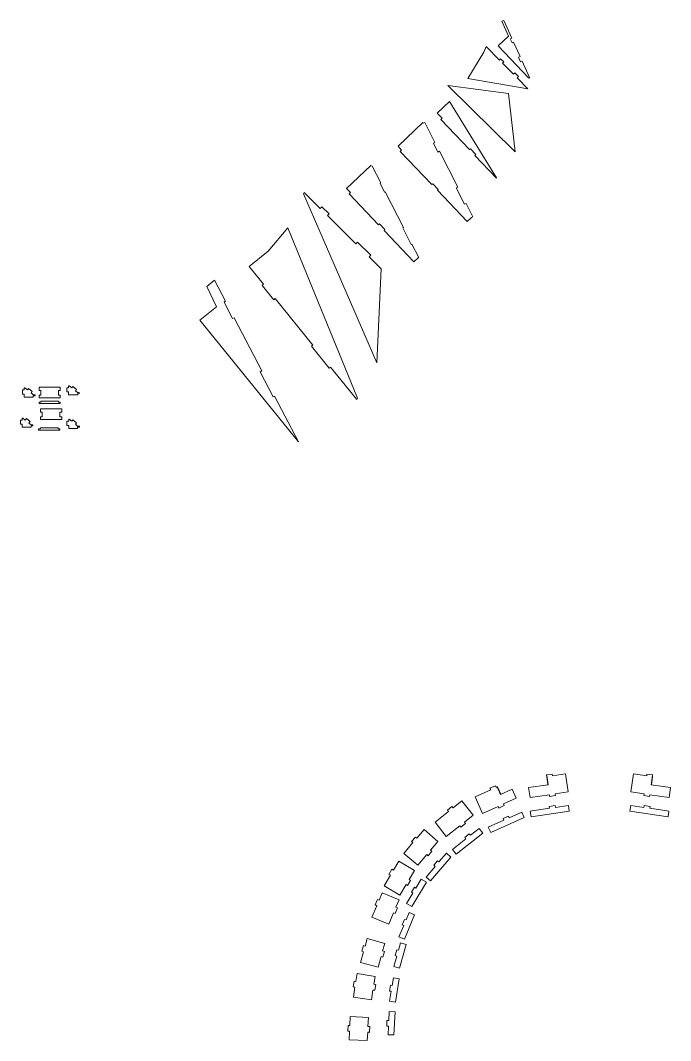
# Model space of a CAD drawing. Header units: millimetres. Extents: x -2136 to 2622, y -2915 to 1925.
# Drawn here: x -893 to 211, y 156 to 1889 of the extents above; entities that cross this region are included whole.
import ezdxf

# ---------------------------------------------------------------- set-up
doc = ezdxf.new("R2010")
doc.units = ezdxf.units.MM

msp = doc.modelspace()

# ---------------------------------------------------------------- linework, layer by layer
at = {"color": 7, "linetype": 'Continuous', "lineweight": 15}
for p, q in [((-72.4, 1889.3), (-75.9, 1887.8)), ((-75.9, 1887.8), (-64.5, 1862.5)), ((-58.8, 1859.3), (-72.4, 1889.3)), ((-64.5, 1862.5), (-81.8, 1846)), ((-61.6, 1858), (-58.8, 1859.3)), ((-58.4, 1851), (-61.6, 1858)), ((-106.4, 1835.3), (-102.5, 1844.8)), ((-102.5, 1844.8), (-80, 1822)), ((-29.8, 1791.4), (-81.8, 1846)), ((-55.7, 1852.2), (-58.4, 1851)), ((-44.8, 1828.2), (-55.7, 1852.2)), ((-133.3, 1790.5), (-106.4, 1835.3)), ((-80, 1822), (-77.8, 1824.3)), ((-77.8, 1824.3), (-72.4, 1818.8)), ((-47.5, 1826.9), (-44.8, 1828.2)), ((-44, 1819), (-47.5, 1826.9)), ((-41.2, 1820.3), (-44, 1819)), ((-28.7, 1792.5), (-41.2, 1820.3)), ((-72.4, 1818.8), (-74.6, 1816.5)), ((-74.6, 1816.5), (-56.1, 1797.7)), ((-31.7, 1773), (-133.3, 1790.5)), ((-56.1, 1797.7), (-53.8, 1800)), ((-53.8, 1800), (-47.7, 1793.8)), ((-47.7, 1793.8), (-50, 1791.6)), ((-50, 1791.6), (-31.7, 1773)), ((-28.7, 1792.5), (-29.8, 1791.4)), ((-64.5, 1764.9), (-167.5, 1778.9)), ((-167.5, 1778.9), (-53.3, 1665.8)), ((-185.5, 1731.9), (-164.6, 1751.8)), ((-164.6, 1751.8), (-84.6, 1621.8)), ((-53.3, 1665.8), (-64.5, 1764.9)), ((-177.1, 1723.1), (-185.5, 1731.9)), ((-179.4, 1720.8), (-177.1, 1723.1)), ((-130.7, 1669.7), (-179.4, 1720.8)), ((-209.9, 1715.8), (-252.1, 1675.6)), ((-209.3, 1714.6), (-209.9, 1715.8)), ((-206.6, 1716), (-209.3, 1714.6)), ((-206.6, 1716), (-189.3, 1682.1)), ((-189.3, 1682.1), (-192, 1680.7)), ((-245.9, 1669.1), (-252.1, 1675.6)), ((-248.3, 1666.8), (-245.9, 1669.1)), ((-194.5, 1610.4), (-248.3, 1666.8)), ((-184.3, 1665.6), (-192, 1680.7)), ((-181.6, 1666.9), (-184.3, 1665.6)), ((-181.6, 1666.9), (-150.6, 1606.2)), ((-130.7, 1669.7), (-129.1, 1671.2)), ((-129.1, 1671.2), (-119.8, 1661.5)), ((-119.8, 1661.5), (-121.4, 1660)), ((-84.8, 1621.5), (-121.4, 1660)), ((-298.5, 1642.9), (-339.6, 1603.8)), ((-296, 1641.5), (-298.5, 1642.9)), ((-281.5, 1613.1), (-296, 1641.5)), ((-282.5, 1612.6), (-281.5, 1613.1)), ((-274.8, 1597.4), (-282.5, 1612.6)), ((-84.6, 1621.8), (-84.8, 1621.5)), ((-412.8, 1594.5), (-411.3, 1596.8)), ((-411.3, 1596.8), (-384.1, 1569.8)), ((-339.6, 1603.8), (-332.9, 1596.7)), ((-332.9, 1596.7), (-335, 1594.6)), ((-273.8, 1598), (-274.8, 1597.4)), ((-242.8, 1537.2), (-273.8, 1598)), ((-192.9, 1611.9), (-194.5, 1610.4)), ((-183.7, 1602.2), (-192.9, 1611.9)), ((-185.3, 1600.7), (-183.7, 1602.2)), ((-134.6, 1547.5), (-185.3, 1600.7)), ((-150.6, 1606.2), (-153.3, 1604.9)), ((-139, 1576.9), (-153.3, 1604.9)), ((-288.1, 1307.2), (-412.8, 1594.5)), ((-335, 1594.6), (-285.1, 1542.2)), ((-136.3, 1578.2), (-139, 1576.9)), ((-136.3, 1578.2), (-124.8, 1555.7)), ((-384.1, 1569.8), (-381.2, 1572.6)), ((-381.2, 1572.6), (-369.2, 1560.6)), ((-369.2, 1560.6), (-372, 1557.8)), ((-372, 1557.8), (-323.6, 1509.8)), ((-285.1, 1542.2), (-283.5, 1543.8)), ((-283.5, 1543.8), (-274.2, 1534.1)), ((-127.4, 1554.3), (-134.6, 1547.5)), ((-124.8, 1555.7), (-127.4, 1554.3)), ((-439.2, 1537), (-472.7, 1497.4)), ((-320.7, 1247.2), (-439.2, 1537)), ((-274.2, 1534.1), (-275.8, 1532.5)), ((-275.8, 1532.5), (-225.1, 1479.3)), ((-243.8, 1536.7), (-242.8, 1537.2)), ((-229.5, 1508.7), (-243.8, 1536.7)), ((-323.6, 1509.8), (-320.8, 1512.6)), ((-320.8, 1512.6), (-298.4, 1490.5)), ((-228.5, 1509.2), (-229.5, 1508.7)), ((-216.9, 1486.7), (-228.5, 1509.2)), ((-472.7, 1497.4), (-504.7, 1471.1)), ((-298.4, 1490.5), (-301.2, 1487.7)), ((-301.2, 1487.7), (-280.7, 1467.3)), ((-225.1, 1479.3), (-218, 1486.1)), ((-218, 1486.1), (-216.9, 1486.7)), ((-480.4, 1441), (-504.7, 1471.1)), ((-280.7, 1467.3), (-288.1, 1307.2)), ((-563.5, 1448.1), (-576.9, 1437.3)), ((-544.8, 1412), (-563.5, 1448.1)), ((-482.8, 1439.1), (-480.4, 1441)), ((-482.8, 1439.1), (-463, 1414.6)), ((-560.6, 1402.6), (-576.9, 1437.3)), ((-544.8, 1412), (-547.5, 1410.6)), ((-547.5, 1410.6), (-533, 1382.6)), ((-460.7, 1416.5), (-463, 1414.6)), ((-396.8, 1337.4), (-460.7, 1416.5)), ((-588.4, 1380.1), (-560.6, 1402.6)), ((-421.2, 1173.1), (-588.4, 1380.1)), ((-533, 1382.6), (-530.4, 1384)), ((-483.6, 1293.7), (-530.4, 1384)), ((-399.1, 1335.5), (-396.8, 1337.4)), ((-399.1, 1335.5), (-368.9, 1298.2)), ((-483.6, 1293.7), (-486.3, 1292.3)), ((-486.3, 1292.3), (-464.2, 1249.6)), ((-366.6, 1300), (-368.9, 1298.2)), ((-366.6, 1300), (-322.1, 1245)), ((-861.7, 1266.1), (-861.7, 1260.6)), ((-825.7, 1266.1), (-861.7, 1266.1)), ((-825.7, 1260.6), (-825.7, 1266.1)), ((-811.6, 1265.1), (-811.6, 1268.6)), ((-811.6, 1268.6), (-810.6, 1268.6)), ((-810.6, 1268.6), (-806.3, 1265.1)), ((-806.3, 1265.1), (-804.4, 1267.4)), ((-804.4, 1267.4), (-798.2, 1262.4)), ((-889.8, 1261.3), (-889.8, 1254.1)), ((-889.8, 1261.3), (-886.8, 1261.3)), ((-889.8, 1254.1), (-886.8, 1254.1)), ((-886.8, 1261.3), (-886.8, 1264.7)), ((-886.8, 1264.7), (-885.8, 1264.7)), ((-886.8, 1249.2), (-886.8, 1254.1)), ((-871.6, 1249.2), (-886.8, 1249.2)), ((-885.8, 1264.7), (-881.5, 1261.3)), ((-881.5, 1261.3), (-879.6, 1263.6)), ((-879.6, 1263.6), (-873.5, 1258.6)), ((-875.3, 1256.2), (-873.5, 1258.6)), ((-875.3, 1256.2), (-871.6, 1253.2)), ((-871.6, 1253.2), (-868.6, 1253.2)), ((-871.6, 1251.2), (-868.6, 1251.2)), ((-871.6, 1251.2), (-871.6, 1249.2)), ((-868.6, 1253.2), (-868.6, 1251.2)), ((-858.7, 1260.6), (-861.7, 1260.6)), ((-861.7, 1252.7), (-861.7, 1247.8)), ((-861.7, 1252.7), (-858.7, 1252.7)), ((-858.7, 1252.7), (-858.7, 1260.6)), ((-825.7, 1260.6), (-828.7, 1260.6)), ((-828.7, 1260.6), (-828.7, 1252.7)), ((-828.7, 1252.7), (-825.7, 1252.7)), ((-825.7, 1247.8), (-825.7, 1252.7)), ((-814.6, 1265.1), (-814.6, 1258)), ((-814.6, 1265.1), (-811.6, 1265.1)), ((-814.6, 1258), (-811.6, 1258)), ((-811.6, 1253), (-811.6, 1258)), ((-796.4, 1253), (-811.6, 1253)), ((-800.1, 1260.1), (-798.2, 1262.4)), ((-800.1, 1260.1), (-796.4, 1257)), ((-796.4, 1257), (-793.4, 1257)), ((-796.4, 1255), (-793.4, 1255)), ((-796.4, 1255), (-796.4, 1253)), ((-793.4, 1257), (-793.4, 1255)), ((-464.2, 1249.6), (-461.6, 1251)), ((-421.2, 1173.1), (-461.6, 1251)), ((-861.7, 1247.8), (-825.7, 1247.8)), ((-861.7, 1240.6), (-861.7, 1238.6)), ((-861.7, 1240.6), (-858.7, 1240.6)), ((-861.7, 1238.6), (-825.7, 1238.6)), ((-828.7, 1242.6), (-858.7, 1242.6)), ((-858.7, 1240.6), (-858.7, 1242.6)), ((-828.7, 1242.6), (-828.7, 1240.6)), ((-828.7, 1240.6), (-825.7, 1240.6)), ((-825.7, 1238.6), (-825.7, 1240.6)), ((-322.1, 1245), (-320.7, 1247.2)), ((-890.4, 1210.3), (-890.4, 1213.7)), ((-890.4, 1213.7), (-889.4, 1213.7)), ((-889.4, 1213.7), (-885.1, 1210.3)), ((-859.3, 1229.4), (-859.3, 1223.9)), ((-823.3, 1229.4), (-859.3, 1229.4)), ((-856.3, 1223.9), (-859.3, 1223.9)), ((-859.3, 1215.9), (-859.3, 1211.1)), ((-859.3, 1215.9), (-856.3, 1215.9)), ((-856.3, 1215.9), (-856.3, 1223.9)), ((-823.3, 1223.9), (-826.3, 1223.9)), ((-826.3, 1223.9), (-826.3, 1215.9)), ((-826.3, 1215.9), (-823.3, 1215.9)), ((-823.3, 1223.9), (-823.3, 1229.4)), ((-823.3, 1211.1), (-823.3, 1215.9)), ((-893.4, 1210.3), (-893.4, 1203.1)), ((-893.4, 1210.3), (-890.4, 1210.3)), ((-893.4, 1203.1), (-890.4, 1203.1)), ((-890.4, 1198.2), (-890.4, 1203.1)), ((-875.2, 1198.2), (-890.4, 1198.2)), ((-885.1, 1210.3), (-883.2, 1212.6)), ((-883.2, 1212.6), (-877, 1207.6)), ((-878.9, 1205.2), (-877, 1207.6)), ((-878.9, 1205.2), (-875.2, 1202.2)), ((-875.2, 1202.2), (-872.2, 1202.2)), ((-875.2, 1200.2), (-872.2, 1200.2)), ((-875.2, 1200.2), (-875.2, 1198.2)), ((-872.2, 1202.2), (-872.2, 1200.2)), ((-829.4, 1197.1), (-859.4, 1197.1)), ((-859.4, 1195.1), (-859.4, 1197.1)), ((-859.3, 1211.1), (-823.3, 1211.1)), ((-829.4, 1197.1), (-829.4, 1195.1)), ((-814.4, 1208.2), (-814.4, 1201.1)), ((-814.4, 1208.2), (-811.4, 1208.2)), ((-814.4, 1201.1), (-811.4, 1201.1)), ((-811.4, 1211.7), (-810.4, 1211.7)), ((-811.4, 1208.2), (-811.4, 1211.7)), ((-811.4, 1196.1), (-811.4, 1201.1)), ((-810.4, 1211.7), (-806.1, 1208.2)), ((-806.1, 1208.2), (-804.2, 1210.5)), ((-804.2, 1210.5), (-798, 1205.5)), ((-799.9, 1203.2), (-798, 1205.5)), ((-799.9, 1203.2), (-796.2, 1200.1)), ((-796.2, 1200.1), (-793.2, 1200.1)), ((-796.2, 1198.1), (-793.2, 1198.1)), ((-796.2, 1198.1), (-796.2, 1196.1)), ((-793.2, 1200.1), (-793.2, 1198.1)), ((-862.4, 1195.1), (-862.4, 1193.1)), ((-862.4, 1195.1), (-859.4, 1195.1)), ((-862.4, 1193.1), (-826.4, 1193.1)), ((-829.4, 1195.1), (-826.4, 1195.1)), ((-826.4, 1193.1), (-826.4, 1195.1)), ((-796.2, 1196.1), (-811.4, 1196.1)), ((10, 608.6), (0.1, 607.2)), ((0.2, 606.2), (0.1, 607.2)), ((10.4, 605.6), (10, 608.6)), ((32.6, 608.8), (10.4, 605.6)), ((32.6, 608.8), (37, 578.2)), ((148.1, 608.8), (143.6, 578.2)), ((148.1, 608.8), (170.3, 605.6)), ((170.3, 605.6), (170.7, 608.6)), ((170.7, 608.6), (180.6, 607.2)), ((180.4, 606.2), (180.6, 607.2)), ((2.9, 590.4), (-30.2, 585.6)), ((0.2, 606.2), (0.6, 606.2)), ((0.5, 604.2), (0.2, 606.2)), ((0.5, 604.2), (0.5, 604.2)), ((0.5, 604.2), (2.5, 590.3)), ((2.9, 590.4), (0.6, 606.2)), ((177.8, 590.4), (180.1, 606.2)), ((177.8, 590.4), (210.8, 585.6)), ((180.2, 604.2), (178.2, 590.3)), ((180.4, 606.2), (180.1, 606.2)), ((180.2, 604.2), (180.4, 606.2)), ((180.2, 604.2), (180.2, 604.2)), ((-94.7, 582), (-121.1, 570.1)), ((-86.8, 588.9), (-96, 584.7)), ((-94.7, 582), (-96, 584.7)), ((-85.6, 586.1), (-86.8, 588.9)), ((-83.8, 587), (-85.6, 586.1)), ((-83.3, 587.2), (-83.8, 587)), ((-83.8, 587), (-78, 574.2)), ((-77.5, 574.4), (-83.3, 587.2)), ((-58.3, 583.1), (-78, 574.2)), ((-58.3, 583.1), (-51.3, 567.6)), ((-30.2, 585.6), (-27.7, 568.8)), ((5, 573.5), (-27.7, 568.8)), ((5.4, 570.5), (5, 573.5)), ((37, 578.2), (14.9, 574.9)), ((15.3, 572), (14.9, 574.9)), ((143.6, 578.2), (165.8, 574.9)), ((165.4, 572), (165.8, 574.9)), ((175.3, 570.5), (175.7, 573.5)), ((175.7, 573.5), (208.4, 568.8)), ((210.8, 585.6), (208.4, 568.8)), ((-143.6, 563), (-158.5, 551.3)), ((-143.6, 563), (-124.4, 538.6)), ((-121.1, 570.1), (-108.4, 541.8)), ((-71.6, 555.1), (-80.7, 551)), ((-51.3, 567.6), (-72.9, 557.9)), ((-71.6, 555.1), (-72.9, 557.9)), ((14.7, 555), (4.8, 553.6)), ((15.3, 572), (5.4, 570.5)), ((15.1, 552.1), (14.7, 555)), ((37.3, 555.3), (15.1, 552.1)), ((37.3, 555.3), (38.7, 545.4)), ((143.4, 555.3), (141.9, 545.4)), ((143.4, 555.3), (165.5, 552.1)), ((165.4, 572), (175.3, 570.5)), ((165.5, 552.1), (166, 555)), ((166, 555), (175.9, 553.6)), ((-166.4, 545.1), (-189.2, 527.2)), ((-160.4, 553.6), (-168.2, 547.4)), ((-166.4, 545.1), (-168.2, 547.4)), ((-158.5, 551.3), (-160.4, 553.6)), ((-124.4, 538.6), (-139.4, 526.9)), ((-82, 553.8), (-108.4, 541.8)), ((-80.7, 551), (-82, 553.8)), ((-41.7, 544.1), (-63.2, 534.3)), ((-41.7, 544.1), (-37.6, 535)), ((5.2, 550.6), (-27.4, 545.9)), ((-27.4, 545.9), (-26, 536)), ((38.7, 545.4), (-26, 536)), ((5.2, 550.6), (4.8, 553.6)), ((141.9, 545.4), (206.7, 536)), ((175.4, 550.6), (175.9, 553.6)), ((175.4, 550.6), (208.1, 545.9)), ((208.1, 545.9), (206.7, 536)), ((-189.2, 527.2), (-170.1, 502.8)), ((-147.2, 520.7), (-170.1, 502.8)), ((-145.4, 518.3), (-147.2, 520.7)), ((-137.5, 524.5), (-145.4, 518.3)), ((-137.5, 524.5), (-139.4, 526.9)), ((-72.3, 530.2), (-98.7, 518.3)), ((-37.6, 535), (-94.6, 509.2)), ((-64.4, 537.1), (-73.5, 533)), ((-72.3, 530.2), (-73.5, 533)), ((-63.2, 534.3), (-64.4, 537.1)), ((-207.8, 514.4), (-220.3, 499.7)), ((-207.8, 514.4), (-184.2, 494.3)), ((-108, 508.5), (-153.6, 472.7)), ((-131, 507), (-138.8, 500.8)), ((-129.1, 504.6), (-131, 507)), ((-114.1, 516.4), (-129.1, 504.6)), ((-114.1, 516.4), (-108, 508.5)), ((-98.7, 518.3), (-94.6, 509.2)), ((-226.8, 492.1), (-242.2, 473.9)), ((-222.6, 501.6), (-229.1, 494)), ((-226.8, 492.1), (-229.1, 494)), ((-220.3, 499.7), (-222.6, 501.6)), ((-184.2, 494.3), (-196.7, 479.6)), ((-137, 498.4), (-159.8, 480.5)), ((-137, 498.4), (-138.8, 500.8)), ((-242.2, 473.9), (-218.6, 453.8)), ((-203.2, 472), (-218.6, 453.8)), ((-200.9, 470), (-203.2, 472)), ((-194.4, 477.7), (-200.9, 470)), ((-194.4, 477.7), (-196.7, 479.6)), ((-170, 474.1), (-182.6, 459.4)), ((-170, 474.1), (-162.4, 467.6)), ((-159.8, 480.5), (-153.6, 472.7)), ((-250.7, 460.8), (-259.9, 445.3)), ((-250.7, 460.8), (-224, 444.9)), ((-189, 451.7), (-204.5, 433.6)), ((-162.4, 467.6), (-196.8, 427.1)), ((-184.8, 461.3), (-191.3, 453.7)), ((-189, 451.7), (-191.3, 453.7)), ((-182.6, 459.4), (-184.8, 461.3)), ((-265, 436.7), (-275.6, 419)), ((-262.5, 446.8), (-267.6, 438.2)), ((-265, 436.7), (-267.6, 438.2)), ((-259.9, 445.3), (-262.5, 446.8)), ((-224, 444.9), (-233.3, 429.4)), ((-204.5, 433.6), (-196.8, 427.1)), ((-275.6, 419), (-249, 403.1)), ((-238.4, 420.8), (-249, 403.1)), ((-235.8, 419.3), (-238.4, 420.8)), ((-230.7, 427.9), (-235.8, 419.3)), ((-230.7, 427.9), (-233.3, 429.4)), ((-224.3, 416.3), (-229.4, 407.8)), ((-203.9, 425.2), (-228.8, 383.4)), ((-221.7, 414.8), (-224.3, 416.3)), ((-212.5, 430.3), (-221.7, 414.8)), ((-212.5, 430.3), (-203.9, 425.2)), ((-279, 406.9), (-284.3, 394.2)), ((-279, 406.9), (-250.4, 395)), ((-226.8, 406.2), (-237.4, 388.5)), ((-226.8, 406.2), (-229.4, 407.8)), ((-288.2, 385), (-296.4, 365.4)), ((-287.1, 395.4), (-291, 386.2)), ((-288.2, 385), (-291, 386.2)), ((-284.3, 394.2), (-287.1, 395.4)), ((-250.4, 395), (-255.7, 382.3)), ((-253, 381.1), (-255.7, 382.3)), ((-237.4, 388.5), (-228.8, 383.4)), ((-296.4, 365.4), (-267.8, 353.5)), ((-259.6, 373), (-267.8, 353.5)), ((-256.8, 371.9), (-259.6, 373)), ((-253, 381.1), (-256.8, 371.9)), ((-223.9, 369.5), (-241.3, 328)), ((-233.2, 373.4), (-238.5, 360.7)), ((-233.2, 373.4), (-223.9, 369.5)), ((-242.3, 351.5), (-250.5, 331.9)), ((-241.2, 361.8), (-245.1, 352.6)), ((-242.3, 351.5), (-245.1, 352.6)), ((-238.5, 360.7), (-241.2, 361.8)), ((-250.5, 331.9), (-241.3, 328)), ((-310.9, 317.2), (-313.6, 307.6)), ((-308, 316.4), (-310.9, 317.2)), ((-304.4, 329.3), (-308, 316.4)), ((-304.4, 329.3), (-274.6, 320.9)), ((-274.6, 320.9), (-278.2, 308.1)), ((-247.7, 322), (-251.2, 309.2)), ((-238, 319.3), (-249.3, 278.7)), ((-247.7, 322), (-238, 319.3)), ((-310.7, 306.8), (-315.8, 288.7)), ((-310.7, 306.8), (-313.6, 307.6)), ((-280.8, 298.5), (-285.9, 280.3)), ((-277.9, 297.7), (-280.8, 298.5)), ((-275.3, 307.3), (-278.2, 308.1)), ((-275.3, 307.3), (-277.9, 297.7)), ((-253.9, 299.5), (-259, 281.4)), ((-254.1, 310), (-256.8, 300.3)), ((-253.9, 299.5), (-256.8, 300.3)), ((-251.2, 309.2), (-254.1, 310)), ((-315.8, 288.7), (-285.9, 280.3)), ((-259, 281.4), (-249.3, 278.7)), ((-321.5, 269.5), (-323.6, 256.4)), ((-321.5, 269.5), (-290.9, 264.7)), ((-290.9, 264.7), (-293, 251.6)), ((-260, 262.5), (-262.1, 249.4)), ((-260, 262.5), (-250.1, 260.9)), ((-250.1, 260.9), (-256.5, 221.2)), ((-326.6, 256.9), (-328.2, 247)), ((-325.2, 246.6), (-328.2, 247)), ((-325.2, 246.6), (-327.9, 229.8)), ((-323.6, 256.4), (-326.6, 256.9)), ((-290, 251.1), (-293, 251.6)), ((-290, 251.1), (-291.6, 241.2)), ((-265.1, 249.8), (-266.6, 240)), ((-262.1, 249.4), (-265.1, 249.8)), ((-327.9, 229.8), (-297.3, 224.9)), ((-294.6, 241.7), (-297.3, 224.9)), ((-291.6, 241.2), (-294.6, 241.7)), ((-263.7, 239.5), (-266.6, 240)), ((-263.7, 239.5), (-266.3, 222.7)), ((-266.3, 222.7), (-256.5, 221.2)), ((-333.3, 196.7), (-334, 181.4)), ((-333.3, 196.7), (-302.3, 195.2)), ((-302.3, 195.2), (-303.1, 179.9)), ((-267.1, 205.2), (-267.8, 190)), ((-267.1, 205.2), (-257.1, 204.7)), ((-257.1, 204.7), (-259.1, 165.3)), ((-337, 181.6), (-337.5, 171.6)), ((-334, 181.4), (-337, 181.6)), ((-300.1, 179.7), (-303.1, 179.9)), ((-300.1, 179.7), (-300.6, 169.8)), ((-270.8, 190.1), (-271.3, 180.1)), ((-268.3, 180), (-271.3, 180.1)), ((-271.3, 180.1), (-271.3, 180)), ((-268.3, 179.8), (-271.3, 180)), ((-267.8, 190), (-270.8, 190.1)), ((-268.3, 180), (-269, 165.8)), ((-334.5, 171.5), (-337.5, 171.6)), ((-337.5, 171.6), (-337.5, 171.5)), ((-334.5, 171.3), (-337.5, 171.5)), ((-334.5, 171.5), (-335.2, 157.3)), ((-335.2, 157.3), (-304.3, 155.8)), ((-303.6, 169.9), (-304.3, 155.8)), ((-300.6, 169.8), (-303.6, 169.9)), ((-300.6, 169.6), (-303.6, 169.8)), ((-300.6, 169.8), (-300.6, 169.6)), ((-269, 165.8), (-259.1, 165.3))]:
    msp.add_line(p, q, dxfattribs=at)

doc.saveas('drawing.dxf')
